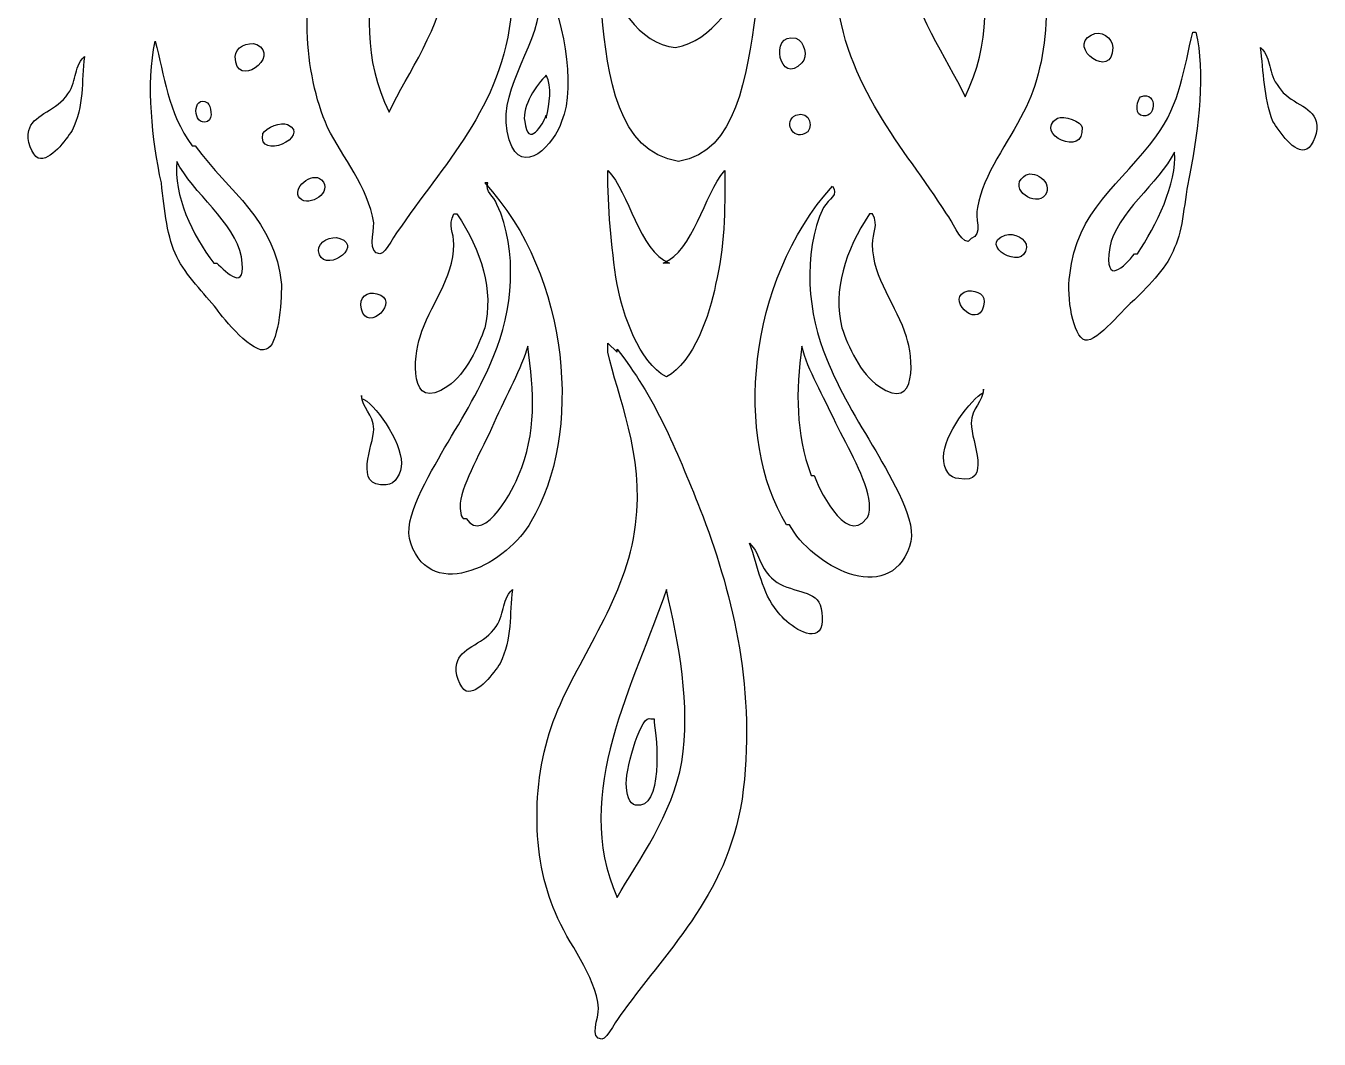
# Model space of a CAD drawing. Header units: centimetres. Extents: x -5.7 to 5.7, y -10.5 to 10.5.
# Drawn here: x -3.36 to 3.41, y -10.47 to -5.16 of the extents above; entities that cross this region are included whole.
import ezdxf

# ---------------------------------------------------------------- set-up
doc = ezdxf.new("R2010")
doc.units = ezdxf.units.CM
doc.header["$MEASUREMENT"] = 0
doc.layers.add('Layer 1', color=7, linetype='Continuous')

msp = doc.modelspace()

# ---------------------------------------------------------------- linework, layer by layer
at = {"layer": 'Layer 1'}
for points, knots in [([(1.58856, -6.27561), (1.65307, -6.2595), (1.60467, -6.16274), (1.62081, -6.11437), (1.62081, -6.11437), (1.65309, -5.93697), (1.7821, -5.77568), (1.86275, -5.61441), (1.86275, -5.61441), (2.00787, -5.34022), (2.02404, -4.9048), (1.895, -4.58222), (1.895, -4.58222), (1.7821, -4.25972), (1.55631, -3.96939), (1.52405, -3.56622), (1.52405, -3.56622), (1.4918, -3.19527), (1.65309, -2.88883), (1.70145, -2.6792), (1.70145, -2.6792), (1.70145, -2.66309), (1.70145, -2.63083), (1.70145, -2.63083), (1.70145, -2.63083), (1.70145, -2.61472), (1.63694, -2.6792), (1.63694, -2.6792), (1.63694, -2.6792), (1.4434, -2.90497), (1.29825, -3.17916), (1.16921, -3.50174), (1.16921, -3.50174), (0.99181, -3.92105), (0.83054, -4.3887), (0.87891, -4.9693), (0.87891, -4.9693), (0.9273, -5.4854), (1.23372, -5.79184), (1.45951, -6.14664), (1.45951, -6.14664), (1.49176, -6.17889), (1.52402, -6.29179), (1.57241, -6.29179), (1.57241, -6.29179), (1.57241, -6.29179), (1.58856, -6.27561), (1.58856, -6.27561)], [0, 0, 0, 0, 0.0769231, 0.0769231, 0.0769231, 0.0769231, 0.1538462, 0.1538462, 0.1538462, 0.1538462, 0.2307692, 0.2307692, 0.2307692, 0.2307692, 0.3076923, 0.3076923, 0.3076923, 0.3076923, 0.3846154, 0.3846154, 0.3846154, 0.3846154, 0.4615385, 0.4615385, 0.4615385, 0.4615385, 0.5384615, 0.5384615, 0.5384615, 0.5384615, 0.6153846, 0.6153846, 0.6153846, 0.6153846, 0.6923077, 0.6923077, 0.6923077, 0.6923077, 0.7692308, 0.7692308, 0.7692308, 0.7692308, 0.8461538, 0.8461538, 0.8461538, 0.8461538, 1, 1, 1, 1]), ([(-1.55631, -2.75986), (-1.55631, -2.75986), (-1.60468, -2.71144), (-1.62082, -2.71144), (-1.62082, -2.71144), (-1.62082, -2.71144), (-1.62082, -2.74375), (-1.62082, -2.75986), (-1.62082, -2.75986), (-1.55631, -2.98563), (-1.41116, -3.2759), (-1.44344, -3.64682), (-1.44344, -3.64682), (-1.47569, -4.03388), (-1.70146, -4.34032), (-1.81439, -4.66287), (-1.81439, -4.66287), (-1.92726, -4.98542), (-1.91112, -5.40474), (-1.78211, -5.69501), (-1.78211, -5.69501), (-1.70146, -5.8563), (-1.57245, -6.00145), (-1.54017, -6.19497), (-1.54017, -6.19497), (-1.54017, -6.24334), (-1.57245, -6.35626), (-1.50792, -6.35626), (-1.50792, -6.35626), (-1.47567, -6.35626), (-1.42727, -6.24334), (-1.39502, -6.21111), (-1.39502, -6.21111), (-1.15308, -5.8563), (-0.84667, -5.56603), (-0.81444, -5.03382), (-0.81444, -5.03382), (-0.76605, -4.46936), (-0.92734, -3.98551), (-1.10474, -3.5662), (-1.10474, -3.5662), (-1.23375, -3.24365), (-1.3789, -2.96949), (-1.57244, -2.74372), (-1.57244, -2.74372), (-1.57244, -2.74372), (-1.55631, -2.75986), (-1.55631, -2.75986)], [0, 0, 0, 0, 0.0769231, 0.0769231, 0.0769231, 0.0769231, 0.1538462, 0.1538462, 0.1538462, 0.1538462, 0.2307692, 0.2307692, 0.2307692, 0.2307692, 0.3076923, 0.3076923, 0.3076923, 0.3076923, 0.3846154, 0.3846154, 0.3846154, 0.3846154, 0.4615385, 0.4615385, 0.4615385, 0.4615385, 0.5384615, 0.5384615, 0.5384615, 0.5384615, 0.6153846, 0.6153846, 0.6153846, 0.6153846, 0.6923077, 0.6923077, 0.6923077, 0.6923077, 0.7692308, 0.7692308, 0.7692308, 0.7692308, 0.8461538, 0.8461538, 0.8461538, 0.8461538, 1, 1, 1, 1]), ([(1.36276, -3.92103), (1.4918, -4.40482), (1.83049, -4.98545), (1.55628, -5.53374), (1.55628, -5.53374), (1.45955, -5.32408), (1.28215, -5.09832), (1.24987, -4.80804), (1.24987, -4.80804), (1.21762, -4.51771), (1.28215, -4.17905), (1.36277, -3.90488), (1.36277, -3.90488), (1.36277, -3.90488), (1.36276, -3.92103), (1.36276, -3.92103)], [0, 0, 0, 0, 0.2, 0.2, 0.2, 0.2, 0.4, 0.4, 0.4, 0.4, 0.6, 0.6, 0.6, 0.6, 1, 1, 1, 1]), ([(-1.15311, -4.88867), (-1.18539, -5.179), (-1.36277, -5.40477), (-1.45955, -5.61442), (-1.45955, -5.61442), (-1.73368, -5.06607), (-1.39504, -4.4855), (-1.26603, -4.00165), (-1.26603, -4.00165), (-1.18538, -4.27584), (-1.12088, -4.59836), (-1.15311, -4.90481), (-1.15311, -4.90481), (-1.15311, -4.90481), (-1.15311, -4.88867), (-1.15311, -4.88867)], [0, 0, 0, 0, 0.2, 0.2, 0.2, 0.2, 0.4, 0.4, 0.4, 0.4, 0.6, 0.6, 0.6, 0.6, 1, 1, 1, 1]), ([(0.42735, -4.85641), (0.36284, -5.03381), (0.23383, -5.24347), (0.04029, -5.27572), (0.04029, -5.27572), (-0.15323, -5.25961), (-0.28224, -5.03381), (-0.34677, -4.85641), (-0.34677, -4.85641), (-0.41128, -4.85641), (-0.36288, -5.0177), (-0.34677, -5.09832), (-0.34677, -5.09832), (-0.31452, -5.42087), (-0.26612, -5.82407), (0.0564, -5.87244), (0.0564, -5.87244), (0.0564, -5.87244), (0.0564, -5.87244), (0.0564, -5.87244), (0.0564, -5.87244), (0.0564, -5.87244), (0.0564, -5.87244), (0.0564, -5.87244), (0.0564, -5.87244), (0.0564, -5.87244), (0.0564, -5.87244), (0.0564, -5.87244), (0.0564, -5.87244), (0.0564, -5.87244), (0.0564, -5.87244), (0.0564, -5.87244), (0.0564, -5.87244), (0.36284, -5.82407), (0.41121, -5.4209), (0.4596, -5.09832), (0.4596, -5.09832), (0.47571, -5.0177), (0.50797, -4.85641), (0.4596, -4.85641), (0.4596, -4.85641), (0.4596, -4.85641), (0.42735, -4.85641), (0.42735, -4.85641)], [0, 0, 0, 0, 0.0833333, 0.0833333, 0.0833333, 0.0833333, 0.1666667, 0.1666667, 0.1666667, 0.1666667, 0.25, 0.25, 0.25, 0.25, 0.3333333, 0.3333333, 0.3333333, 0.3333333, 0.4166667, 0.4166667, 0.4166667, 0.4166667, 0.5, 0.5, 0.5, 0.5, 0.5833333, 0.5833333, 0.5833333, 0.5833333, 0.6666667, 0.6666667, 0.6666667, 0.6666667, 0.75, 0.75, 0.75, 0.75, 0.8333333, 0.8333333, 0.8333333, 0.8333333, 1, 1, 1, 1]), ([(-0.83055, -5.75957), (-0.76604, -5.96923), (-0.58861, -5.77568), (-0.55639, -5.66279), (-0.55639, -5.66279), (-0.47574, -5.46927), (-0.55639, -5.09833), (-0.65315, -4.90481), (-0.65315, -4.90481), (-0.70154, -4.95318), (-0.66926, -5.00159), (-0.66926, -5.04996), (-0.66926, -5.04996), (-0.6854, -5.29184), (-0.9112, -5.51761), (-0.83055, -5.75957)], [0, 0, 0, 0, 0.2, 0.2, 0.2, 0.2, 0.4, 0.4, 0.4, 0.4, 0.6, 0.6, 0.6, 0.6, 1, 1, 1, 1]), ([(0.66929, -5.22736), (0.52417, -5.19511), (0.58864, -5.48538), (0.70157, -5.3564), (0.70157, -5.3564), (0.73382, -5.32409), (0.71768, -5.24347), (0.66929, -5.22736)], [0, 0, 0, 0, 0.3333333, 0.3333333, 0.3333333, 0.3333333, 1, 1, 1, 1]), ([(2.21755, -5.21122), (2.08851, -5.27573), (2.33045, -5.45313), (2.33045, -5.27573), (2.33045, -5.27573), (2.33042, -5.22736), (2.26592, -5.17899), (2.21755, -5.21122)], [0, 0, 0, 0, 0.3333333, 0.3333333, 0.3333333, 0.3333333, 1, 1, 1, 1]), ([(2.74974, -5.19511), (2.70137, -5.38863), (2.68523, -5.56606), (2.55622, -5.74346), (2.55622, -5.74346), (2.37882, -5.98537), (2.13691, -6.13052), (2.10466, -6.46916), (2.10466, -6.46916), (2.08855, -6.58208), (2.12077, -6.79171), (2.18531, -6.80785), (2.18531, -6.80785), (2.24985, -6.82399), (2.39499, -6.63045), (2.44336, -6.59819), (2.44336, -6.59819), (2.52401, -6.51757), (2.62076, -6.42079), (2.65302, -6.32406), (2.65302, -6.32406), (2.70141, -6.22728), (2.70141, -6.0821), (2.73367, -5.937), (2.73367, -5.937), (2.78206, -5.69504), (2.81432, -5.40479), (2.76595, -5.19513), (2.76595, -5.19513), (2.76595, -5.19513), (2.76595, -5.19513), (2.76595, -5.19513), (2.76595, -5.19513), (2.76595, -5.19513), (2.74974, -5.19513), (2.74974, -5.19513), (2.74974, -5.19513), (2.74974, -5.19513), (2.74974, -5.19511), (2.74974, -5.19511)], [0, 0, 0, 0, 0.0909091, 0.0909091, 0.0909091, 0.0909091, 0.1818182, 0.1818182, 0.1818182, 0.1818182, 0.2727273, 0.2727273, 0.2727273, 0.2727273, 0.3636364, 0.3636364, 0.3636364, 0.3636364, 0.4545455, 0.4545455, 0.4545455, 0.4545455, 0.5454545, 0.5454545, 0.5454545, 0.5454545, 0.6363636, 0.6363636, 0.6363636, 0.6363636, 0.7272727, 0.7272727, 0.7272727, 0.7272727, 0.8181818, 0.8181818, 0.8181818, 0.8181818, 1, 1, 1, 1]), ([(-2.49171, -5.79182), (-2.62072, -5.61442), (-2.63683, -5.42087), (-2.68523, -5.24347), (-2.68523, -5.24347), (-2.68523, -5.24347), (-2.68523, -5.24347), (-2.68523, -5.24347), (-2.68523, -5.24347), (-2.7336, -5.46924), (-2.70134, -5.75957), (-2.65295, -5.98534), (-2.65295, -5.98534), (-2.63684, -6.13049), (-2.6207, -6.27561), (-2.57233, -6.3724), (-2.57233, -6.3724), (-2.52394, -6.46913), (-2.42718, -6.56592), (-2.36265, -6.64653), (-2.36265, -6.64653), (-2.3304, -6.69495), (-2.16913, -6.88849), (-2.1046, -6.85624), (-2.1046, -6.85624), (-2.04009, -6.84007), (-2.02398, -6.61428), (-2.02398, -6.51755), (-2.02398, -6.51755), (-2.05623, -6.17886), (-2.29811, -6.03371), (-2.47552, -5.7918), (-2.47552, -5.7918), (-2.47552, -5.7918), (-2.49171, -5.7918), (-2.49171, -5.7918), (-2.49171, -5.7918), (-2.49171, -5.7918), (-2.49171, -5.79182), (-2.49171, -5.79182)], [0, 0, 0, 0, 0.0909091, 0.0909091, 0.0909091, 0.0909091, 0.1818182, 0.1818182, 0.1818182, 0.1818182, 0.2727273, 0.2727273, 0.2727273, 0.2727273, 0.3636364, 0.3636364, 0.3636364, 0.3636364, 0.4545455, 0.4545455, 0.4545455, 0.4545455, 0.5454545, 0.5454545, 0.5454545, 0.5454545, 0.6363636, 0.6363636, 0.6363636, 0.6363636, 0.7272727, 0.7272727, 0.7272727, 0.7272727, 0.8181818, 0.8181818, 0.8181818, 0.8181818, 1, 1, 1, 1]), ([(-2.15302, -5.25959), (-2.20141, -5.24348), (-2.26592, -5.2757), (-2.26592, -5.3241), (-2.26592, -5.3241), (-2.26589, -5.50149), (-2.02401, -5.32409), (-2.15302, -5.25959)], [0, 0, 0, 0, 0.3333333, 0.3333333, 0.3333333, 0.3333333, 1, 1, 1, 1]), ([(3.2013, -5.48538), (3.13679, -5.40476), (3.16905, -5.34023), (3.10454, -5.27572), (3.10454, -5.27572), (3.12065, -5.40476), (3.12065, -5.53374), (3.16905, -5.66278), (3.16905, -5.66278), (3.2013, -5.71115), (3.28195, -5.84018), (3.34645, -5.80793), (3.34645, -5.80793), (3.3787, -5.79182), (3.41096, -5.71115), (3.39482, -5.66278), (3.39482, -5.66278), (3.3787, -5.58217), (3.24967, -5.56605), (3.2013, -5.48538)], [0, 0, 0, 0, 0.1666667, 0.1666667, 0.1666667, 0.1666667, 0.3333333, 0.3333333, 0.3333333, 0.3333333, 0.5, 0.5, 0.5, 0.5, 0.6666667, 0.6666667, 0.6666667, 0.6666667, 1, 1, 1, 1]), ([(-3.34645, -5.71115), (-3.36256, -5.75957), (-3.33034, -5.84019), (-3.29806, -5.8563), (-3.29806, -5.8563), (-3.23355, -5.87241), (-3.15294, -5.75957), (-3.12066, -5.71115), (-3.12066, -5.71115), (-3.05615, -5.58217), (-3.07229, -5.45313), (-3.05615, -5.32409), (-3.05615, -5.32409), (-3.12066, -5.38862), (-3.0884, -5.45313), (-3.15291, -5.53375), (-3.15291, -5.53375), (-3.21741, -5.61442), (-3.33034, -5.63053), (-3.34645, -5.71115)], [0, 0, 0, 0, 0.1666667, 0.1666667, 0.1666667, 0.1666667, 0.3333333, 0.3333333, 0.3333333, 0.3333333, 0.5, 0.5, 0.5, 0.5, 0.6666667, 0.6666667, 0.6666667, 0.6666667, 1, 1, 1, 1]), ([(-0.63704, -5.63053), (-0.65315, -5.6789), (-0.7338, -5.80793), (-0.74994, -5.66278), (-0.74994, -5.66278), (-0.76605, -5.58216), (-0.68543, -5.46926), (-0.63704, -5.42087), (-0.63704, -5.42087), (-0.60476, -5.48538), (-0.62093, -5.56602), (-0.63704, -5.64664), (-0.63704, -5.64664), (-0.63704, -5.64664), (-0.63704, -5.63053), (-0.63704, -5.63053)], [0, 0, 0, 0, 0.2, 0.2, 0.2, 0.2, 0.4, 0.4, 0.4, 0.4, 0.6, 0.6, 0.6, 0.6, 1, 1, 1, 1]), ([(-2.41107, -5.66278), (-2.37882, -5.64667), (-2.39496, -5.58216), (-2.41107, -5.56605), (-2.41107, -5.56605), (-2.49171, -5.51761), (-2.49171, -5.69504), (-2.41107, -5.66278)], [0, 0, 0, 0, 0.3333333, 0.3333333, 0.3333333, 0.3333333, 1, 1, 1, 1]), ([(2.47557, -5.53375), (2.45946, -5.54992), (2.44332, -5.61442), (2.47557, -5.63053), (2.47557, -5.63053), (2.55619, -5.66278), (2.57236, -5.50149), (2.47557, -5.53375)], [0, 0, 0, 0, 0.3333333, 0.3333333, 0.3333333, 0.3333333, 1, 1, 1, 1]), ([(0.66929, -5.63053), (0.60478, -5.66278), (0.65318, -5.75957), (0.71768, -5.72726), (0.71768, -5.72726), (0.76605, -5.71115), (0.74993, -5.59828), (0.66929, -5.63053)], [0, 0, 0, 0, 0.3333333, 0.3333333, 0.3333333, 0.3333333, 1, 1, 1, 1]), ([(-1.99173, -5.6789), (-2.02401, -5.66279), (-2.10463, -5.69501), (-2.12077, -5.72727), (-2.12077, -5.72727), (-2.15302, -5.87244), (-1.86272, -5.74346), (-1.99173, -5.6789)], [0, 0, 0, 0, 0.3333333, 0.3333333, 0.3333333, 0.3333333, 1, 1, 1, 1]), ([(2.16916, -5.69504), (2.16916, -5.66279), (2.0724, -5.63053), (2.04015, -5.64667), (2.04015, -5.64667), (1.91111, -5.72726), (2.18527, -5.8563), (2.16916, -5.69504)], [0, 0, 0, 0, 0.3333333, 0.3333333, 0.3333333, 0.3333333, 1, 1, 1, 1]), ([(2.44332, -6.35628), (2.39495, -6.42079), (2.28203, -6.53368), (2.31431, -6.32403), (2.31431, -6.32403), (2.34656, -6.14663), (2.57236, -5.98534), (2.65298, -5.82407), (2.65298, -5.82407), (2.66909, -5.98536), (2.55622, -6.21113), (2.45946, -6.35628), (2.45946, -6.35628), (2.45946, -6.35628), (2.44332, -6.35628), (2.44332, -6.35628)], [0, 0, 0, 0, 0.2, 0.2, 0.2, 0.2, 0.4, 0.4, 0.4, 0.4, 0.6, 0.6, 0.6, 0.6, 1, 1, 1, 1]), ([(-2.37882, -6.40465), (-2.49172, -6.2595), (-2.58848, -6.04984), (-2.57234, -5.87244), (-2.57234, -5.87244), (-2.49169, -6.03373), (-2.2659, -6.19499), (-2.23365, -6.3724), (-2.23365, -6.3724), (-2.2014, -6.56592), (-2.3143, -6.45302), (-2.36266, -6.40465), (-2.36266, -6.40465), (-2.36266, -6.40465), (-2.37882, -6.40465), (-2.37882, -6.40465)], [0, 0, 0, 0, 0.2, 0.2, 0.2, 0.2, 0.4, 0.4, 0.4, 0.4, 0.6, 0.6, 0.6, 0.6, 1, 1, 1, 1]), ([(-1.81435, -5.96922), (-1.86272, -5.92085), (-1.97561, -6.01759), (-1.92722, -6.06595), (-1.92722, -6.06595), (-1.87886, -6.11438), (-1.74985, -6.0337), (-1.81435, -5.96922)], [0, 0, 0, 0, 0.3333333, 0.3333333, 0.3333333, 0.3333333, 1, 1, 1, 1]), ([(0.00807, -6.40465), (-0.15322, -6.34014), (-0.20159, -6.0337), (-0.31448, -5.92086), (-0.31448, -5.92086), (-0.31448, -6.11438), (-0.29834, -6.30792), (-0.26609, -6.51757), (-0.26609, -6.51757), (-0.23381, -6.67886), (-0.15319, -6.92074), (-0.00804, -7.00136), (-0.00804, -7.00136), (-0.00804, -7.00136), (-0.00804, -7.00136), (-0.00804, -7.00136), (-0.00804, -7.00136), (-0.00804, -7.00136), (-0.00804, -7.00136), (-0.00804, -7.00136), (-0.00804, -7.00136), (-0.00804, -7.00136), (-0.00804, -7.00136), (-0.00804, -7.00136), (-0.00804, -7.00136), (-0.00804, -7.00136), (-0.00804, -7.00136), (-0.00804, -7.00136), (-0.00804, -7.00136), (0.13711, -6.92074), (0.21773, -6.67886), (0.24998, -6.51757), (0.24998, -6.51757), (0.29837, -6.32405), (0.29837, -6.13051), (0.29837, -5.92086), (0.29837, -5.92086), (0.18547, -6.04984), (0.13711, -6.34017), (-0.02416, -6.40465), (-0.02416, -6.40465), (-0.02416, -6.40465), (0.00807, -6.40465), (0.00807, -6.40465)], [0, 0, 0, 0, 0.0833333, 0.0833333, 0.0833333, 0.0833333, 0.1666667, 0.1666667, 0.1666667, 0.1666667, 0.25, 0.25, 0.25, 0.25, 0.3333333, 0.3333333, 0.3333333, 0.3333333, 0.4166667, 0.4166667, 0.4166667, 0.4166667, 0.5, 0.5, 0.5, 0.5, 0.5833333, 0.5833333, 0.5833333, 0.5833333, 0.6666667, 0.6666667, 0.6666667, 0.6666667, 0.75, 0.75, 0.75, 0.75, 0.8333333, 0.8333333, 0.8333333, 0.8333333, 1, 1, 1, 1]), ([(1.86272, -5.95309), (1.78207, -6.0176), (1.92723, -6.11438), (1.97562, -6.04982), (1.97562, -6.04982), (2.02401, -5.98534), (1.91111, -5.90467), (1.86272, -5.95309)], [0, 0, 0, 0, 0.3333333, 0.3333333, 0.3333333, 0.3333333, 1, 1, 1, 1]), ([(-0.94345, -5.98534), (-0.95956, -6.03371), (-0.9112, -6.04985), (-0.89508, -6.09821), (-0.89508, -6.09821), (-0.78216, -6.34017), (-0.81443, -6.66267), (-0.91119, -6.88849), (-0.91119, -6.88849), (-0.9757, -7.04978), (-1.07248, -7.21099), (-1.16921, -7.37228), (-1.16921, -7.37228), (-1.24988, -7.51743), (-1.39501, -7.74323), (-1.34661, -7.87224), (-1.34661, -7.87224), (-1.23371, -8.19479), (-0.83054, -7.96897), (-0.71767, -7.75932), (-0.71767, -7.75932), (-0.44351, -7.30778), (-0.50801, -6.46911), (-0.95958, -5.98532), (-0.95958, -5.98532), (-0.95958, -5.98532), (-0.94345, -5.98531), (-0.94345, -5.98531), (-0.94345, -5.98531), (-0.94345, -5.98531), (-0.94345, -5.98534), (-0.94345, -5.98534)], [0, 0, 0, 0, 0.1111111, 0.1111111, 0.1111111, 0.1111111, 0.2222222, 0.2222222, 0.2222222, 0.2222222, 0.3333333, 0.3333333, 0.3333333, 0.3333333, 0.4444444, 0.4444444, 0.4444444, 0.4444444, 0.5555556, 0.5555556, 0.5555556, 0.5555556, 0.6666667, 0.6666667, 0.6666667, 0.6666667, 0.7777778, 0.7777778, 0.7777778, 0.7777778, 1, 1, 1, 1]), ([(0.63704, -7.77546), (0.74994, -7.98517), (1.15311, -8.21094), (1.26601, -7.88838), (1.26601, -7.88838), (1.31438, -7.75934), (1.16923, -7.53357), (1.08861, -7.38842), (1.08861, -7.38842), (0.99183, -7.22713), (0.89509, -7.06592), (0.83056, -6.90463), (0.83056, -6.90463), (0.7338, -6.67886), (0.70155, -6.35628), (0.81445, -6.1144), (0.81445, -6.1144), (0.8467, -6.06598), (0.8951, -6.04987), (0.86282, -6.00148), (0.86282, -6.00148), (0.41126, -6.50144), (0.34675, -7.32392), (0.62088, -7.77548), (0.62088, -7.77548), (0.62088, -7.77548), (0.63704, -7.77548), (0.63704, -7.77548), (0.63704, -7.77548), (0.63704, -7.77548), (0.63704, -7.77546), (0.63704, -7.77546)], [0, 0, 0, 0, 0.1111111, 0.1111111, 0.1111111, 0.1111111, 0.2222222, 0.2222222, 0.2222222, 0.2222222, 0.3333333, 0.3333333, 0.3333333, 0.3333333, 0.4444444, 0.4444444, 0.4444444, 0.4444444, 0.5555556, 0.5555556, 0.5555556, 0.5555556, 0.6666667, 0.6666667, 0.6666667, 0.6666667, 0.7777778, 0.7777778, 0.7777778, 0.7777778, 1, 1, 1, 1]), ([(-1.12085, -6.14663), (-1.1531, -6.21114), (-1.12085, -6.24336), (-1.12085, -6.30792), (-1.12085, -6.30792), (-1.12085, -6.48532), (-1.24989, -6.63042), (-1.29825, -6.79171), (-1.29825, -6.79171), (-1.3305, -6.88849), (-1.36276, -7.19488), (-1.1531, -7.04978), (-1.1531, -7.04978), (-1.05634, -6.98525), (-0.99184, -6.84007), (-0.95958, -6.74334), (-0.95958, -6.74334), (-0.91121, -6.54982), (-0.97569, -6.34017), (-1.10473, -6.14663), (-1.10473, -6.14663), (-1.10473, -6.14663), (-1.12085, -6.14663), (-1.12085, -6.14663)], [0, 0, 0, 0, 0.1428571, 0.1428571, 0.1428571, 0.1428571, 0.2857143, 0.2857143, 0.2857143, 0.2857143, 0.4285714, 0.4285714, 0.4285714, 0.4285714, 0.5714286, 0.5714286, 0.5714286, 0.5714286, 0.7142857, 0.7142857, 0.7142857, 0.7142857, 1, 1, 1, 1]), ([(1.07249, -6.14663), (1.10474, -6.21114), (1.07249, -6.24336), (1.07249, -6.30792), (1.07249, -6.30792), (1.07249, -6.48532), (1.2015, -6.63042), (1.24987, -6.79171), (1.24987, -6.79171), (1.28215, -6.88849), (1.31438, -7.19488), (1.10475, -7.04978), (1.10475, -7.04978), (1.00799, -6.98525), (0.94346, -6.84007), (0.91123, -6.74334), (0.91123, -6.74334), (0.86284, -6.54982), (0.92734, -6.34017), (1.05635, -6.14663), (1.05635, -6.14663), (1.05635, -6.14663), (1.07249, -6.14663), (1.07249, -6.14663)], [0, 0, 0, 0, 0.1428571, 0.1428571, 0.1428571, 0.1428571, 0.2857143, 0.2857143, 0.2857143, 0.2857143, 0.4285714, 0.4285714, 0.4285714, 0.4285714, 0.5714286, 0.5714286, 0.5714286, 0.5714286, 0.7142857, 0.7142857, 0.7142857, 0.7142857, 1, 1, 1, 1]), ([(-1.71757, -6.27561), (-1.76596, -6.2595), (-1.83049, -6.29178), (-1.83049, -6.34014), (-1.83049, -6.34014), (-1.81435, -6.46913), (-1.58856, -6.32403), (-1.71757, -6.27561)], [0, 0, 0, 0, 0.3333333, 0.3333333, 0.3333333, 0.3333333, 1, 1, 1, 1]), ([(1.76596, -6.2595), (1.62081, -6.30792), (1.86272, -6.45302), (1.87886, -6.32403), (1.87886, -6.32403), (1.87886, -6.27561), (1.81433, -6.24336), (1.76596, -6.2595)], [0, 0, 0, 0, 0.3333333, 0.3333333, 0.3333333, 0.3333333, 1, 1, 1, 1]), ([(-1.52403, -6.56594), (-1.57242, -6.54983), (-1.62079, -6.58205), (-1.60468, -6.64656), (-1.60468, -6.64656), (-1.57245, -6.77557), (-1.39502, -6.59817), (-1.52403, -6.56594)], [0, 0, 0, 0, 0.3333333, 0.3333333, 0.3333333, 0.3333333, 1, 1, 1, 1]), ([(1.57245, -6.5498), (1.44341, -6.58205), (1.62082, -6.75946), (1.6531, -6.63042), (1.6531, -6.63042), (1.6692, -6.56594), (1.62081, -6.5498), (1.57245, -6.5498)], [0, 0, 0, 0, 0.3333333, 0.3333333, 0.3333333, 0.3333333, 1, 1, 1, 1]), ([(-1.07249, -7.74323), (-1.0886, -7.72712), (-1.0886, -7.67872), (-1.0886, -7.66261), (-1.0886, -7.66261), (-1.07249, -7.54969), (-0.97568, -7.38842), (-0.9112, -7.2433), (-0.9112, -7.2433), (-0.84669, -7.09815), (-0.76605, -6.95297), (-0.7338, -6.84008), (-0.7338, -6.84008), (-0.70155, -7.08204), (-0.68541, -7.29167), (-0.78217, -7.51747), (-0.78217, -7.51747), (-0.79828, -7.56584), (-0.95957, -7.88842), (-1.05633, -7.74324), (-1.05633, -7.74324), (-1.05633, -7.74324), (-1.07249, -7.74323), (-1.07249, -7.74323)], [0, 0, 0, 0, 0.1428571, 0.1428571, 0.1428571, 0.1428571, 0.2857143, 0.2857143, 0.2857143, 0.2857143, 0.4285714, 0.4285714, 0.4285714, 0.4285714, 0.5714286, 0.5714286, 0.5714286, 0.5714286, 0.7142857, 0.7142857, 0.7142857, 0.7142857, 1, 1, 1, 1]), ([(-0.26609, -6.87238), (-0.26609, -6.87238), (-0.31448, -6.82396), (-0.31448, -6.82396), (-0.31448, -6.82396), (-0.31448, -6.82396), (-0.31448, -6.85627), (-0.31448, -6.87238), (-0.31448, -6.87238), (-0.26609, -7.09815), (-0.12094, -7.40454), (-0.16933, -7.77548), (-0.16933, -7.77548), (-0.2177, -8.16254), (-0.45963, -8.45287), (-0.58864, -8.77542), (-0.58864, -8.77542), (-0.71768, -9.09792), (-0.71768, -9.51729), (-0.58864, -9.80756), (-0.58864, -9.80756), (-0.52413, -9.96885), (-0.37898, -10.13011), (-0.36287, -10.30752), (-0.36287, -10.30752), (-0.36287, -10.35589), (-0.41124, -10.46881), (-0.34676, -10.46881), (-0.34676, -10.46881), (-0.31451, -10.46881), (-0.26611, -10.35589), (-0.23384, -10.32366), (-0.23384, -10.32366), (0.00807, -9.98497), (0.33062, -9.69472), (0.3951, -9.16248), (0.3951, -9.16248), (0.45961, -8.59802), (0.33059, -8.11417), (0.16933, -7.69486), (0.16933, -7.69486), (0.04029, -7.37231), (-0.07261, -7.09815), (-0.26612, -6.85626), (-0.26612, -6.85626), (-0.26612, -6.85626), (-0.26612, -6.87238), (-0.26612, -6.87238), (-0.26612, -6.87238), (-0.26612, -6.87238), (-0.26609, -6.87238), (-0.26609, -6.87238)], [0, 0, 0, 0, 0.0714286, 0.0714286, 0.0714286, 0.0714286, 0.1428571, 0.1428571, 0.1428571, 0.1428571, 0.2142857, 0.2142857, 0.2142857, 0.2142857, 0.2857143, 0.2857143, 0.2857143, 0.2857143, 0.3571429, 0.3571429, 0.3571429, 0.3571429, 0.4285714, 0.4285714, 0.4285714, 0.4285714, 0.5, 0.5, 0.5, 0.5, 0.5714286, 0.5714286, 0.5714286, 0.5714286, 0.6428571, 0.6428571, 0.6428571, 0.6428571, 0.7142857, 0.7142857, 0.7142857, 0.7142857, 0.7857143, 0.7857143, 0.7857143, 0.7857143, 0.8571429, 0.8571429, 0.8571429, 0.8571429, 1, 1, 1, 1]), ([(0.74993, -7.51743), (0.66928, -7.29166), (0.66928, -7.08201), (0.70156, -6.84004), (0.70156, -6.84004), (0.73381, -6.96908), (0.81446, -7.09811), (0.87894, -7.24327), (0.87894, -7.24327), (0.94345, -7.37225), (1.04023, -7.53354), (1.05634, -7.66258), (1.05634, -7.66258), (1.05634, -7.69483), (1.05634, -7.72709), (1.04023, -7.7432), (1.04023, -7.7432), (0.92733, -7.88835), (0.78218, -7.5658), (0.76607, -7.51743), (0.76607, -7.51743), (0.76607, -7.51743), (0.74993, -7.51743), (0.74993, -7.51743)], [0, 0, 0, 0, 0.1428571, 0.1428571, 0.1428571, 0.1428571, 0.2857143, 0.2857143, 0.2857143, 0.2857143, 0.4285714, 0.4285714, 0.4285714, 0.4285714, 0.5714286, 0.5714286, 0.5714286, 0.5714286, 0.7142857, 0.7142857, 0.7142857, 0.7142857, 1, 1, 1, 1]), ([(-1.60467, -7.09815), (-1.60467, -7.16266), (-1.54016, -7.19488), (-1.54016, -7.27555), (-1.54016, -7.27555), (-1.54016, -7.35617), (-1.65308, -7.58194), (-1.47565, -7.56582), (-1.47565, -7.56582), (-1.42726, -7.56582), (-1.395, -7.50131), (-1.395, -7.45295), (-1.395, -7.45295), (-1.395, -7.34003), (-1.54012, -7.1304), (-1.60466, -7.11426), (-1.60466, -7.11426), (-1.60466, -7.11426), (-1.60467, -7.09815), (-1.60467, -7.09815)], [0, 0, 0, 0, 0.1666667, 0.1666667, 0.1666667, 0.1666667, 0.3333333, 0.3333333, 0.3333333, 0.3333333, 0.5, 0.5, 0.5, 0.5, 0.6666667, 0.6666667, 0.6666667, 0.6666667, 1, 1, 1, 1]), ([(1.65309, -7.08201), (1.58858, -7.11426), (1.44341, -7.30778), (1.44341, -7.4207), (1.44341, -7.4207), (1.44341, -7.48521), (1.47569, -7.53357), (1.52406, -7.53357), (1.52406, -7.53357), (1.70146, -7.56582), (1.58857, -7.34005), (1.58857, -7.2433), (1.58857, -7.2433), (1.58857, -7.16263), (1.65308, -7.13038), (1.65308, -7.0659), (1.65308, -7.0659), (1.65308, -7.0659), (1.65306, -7.08201), (1.65306, -7.08201), (1.65306, -7.08201), (1.65306, -7.08201), (1.65309, -7.08201), (1.65309, -7.08201)], [0, 0, 0, 0, 0.1428571, 0.1428571, 0.1428571, 0.1428571, 0.2857143, 0.2857143, 0.2857143, 0.2857143, 0.4285714, 0.4285714, 0.4285714, 0.4285714, 0.5714286, 0.5714286, 0.5714286, 0.5714286, 0.7142857, 0.7142857, 0.7142857, 0.7142857, 1, 1, 1, 1]), ([(0.55639, -8.06578), (0.47574, -8.00127), (0.49188, -7.93674), (0.42735, -7.87226), (0.42735, -7.87226), (0.47574, -8.0013), (0.49186, -8.13028), (0.5725, -8.22707), (0.5725, -8.22707), (0.60475, -8.27544), (0.71765, -8.37222), (0.78216, -8.33994), (0.78216, -8.33994), (0.81444, -8.32383), (0.81444, -8.24321), (0.79827, -8.19484), (0.79827, -8.19484), (0.76605, -8.11415), (0.63704, -8.13029), (0.55639, -8.06578)], [0, 0, 0, 0, 0.1666667, 0.1666667, 0.1666667, 0.1666667, 0.3333333, 0.3333333, 0.3333333, 0.3333333, 0.5, 0.5, 0.5, 0.5, 0.6666667, 0.6666667, 0.6666667, 0.6666667, 1, 1, 1, 1]), ([(-1.10474, -8.50121), (-1.12085, -8.54963), (-1.08863, -8.63025), (-1.05635, -8.64636), (-1.05635, -8.64636), (-0.99184, -8.66247), (-0.91123, -8.54963), (-0.87897, -8.50121), (-0.87897, -8.50121), (-0.81446, -8.37223), (-0.83058, -8.24319), (-0.81446, -8.11415), (-0.81446, -8.11415), (-0.87897, -8.17868), (-0.84671, -8.24319), (-0.91122, -8.32381), (-0.91122, -8.32381), (-0.9757, -8.40448), (-1.0886, -8.42059), (-1.10474, -8.50121)], [0, 0, 0, 0, 0.1666667, 0.1666667, 0.1666667, 0.1666667, 0.3333333, 0.3333333, 0.3333333, 0.3333333, 0.5, 0.5, 0.5, 0.5, 0.6666667, 0.6666667, 0.6666667, 0.6666667, 1, 1, 1, 1]), ([(0.07258, -9.0173), (0.02419, -9.29149), (-0.15322, -9.5334), (-0.26611, -9.72691), (-0.26611, -9.72691), (-0.50805, -9.17856), (-0.16935, -8.59799), (-0.00806, -8.11414), (-0.00806, -8.11414), (0.05644, -8.38834), (0.12094, -8.72698), (0.07258, -9.0173)], [0, 0, 0, 0, 0.25, 0.25, 0.25, 0.25, 0.5, 0.5, 0.5, 0.5, 1, 1, 1, 1]), ([(-0.08869, -8.79154), (-0.13708, -8.75929), (-0.2177, -9.03345), (-0.2177, -9.13023), (-0.2177, -9.13023), (-0.2177, -9.1786), (-0.20159, -9.2431), (-0.16933, -9.2431), (-0.16933, -9.2431), (-0.02418, -9.27535), (-0.05643, -8.88829), (-0.07257, -8.80768), (-0.07257, -8.80768), (-0.07257, -8.79157), (-0.07257, -8.79157), (-0.07257, -8.79157), (-0.07257, -8.79157), (-0.07257, -8.79157), (-0.08869, -8.79156), (-0.08869, -8.79156), (-0.08869, -8.79156), (-0.08869, -8.79156), (-0.08869, -8.79154), (-0.08869, -8.79154)], [0, 0, 0, 0, 0.1428571, 0.1428571, 0.1428571, 0.1428571, 0.2857143, 0.2857143, 0.2857143, 0.2857143, 0.4285714, 0.4285714, 0.4285714, 0.4285714, 0.5714286, 0.5714286, 0.5714286, 0.5714286, 0.7142857, 0.7142857, 0.7142857, 0.7142857, 1, 1, 1, 1])]:
    msp.add_open_spline(points, degree=3, knots=knots, dxfattribs=at)

doc.saveas('drawing.dxf')
